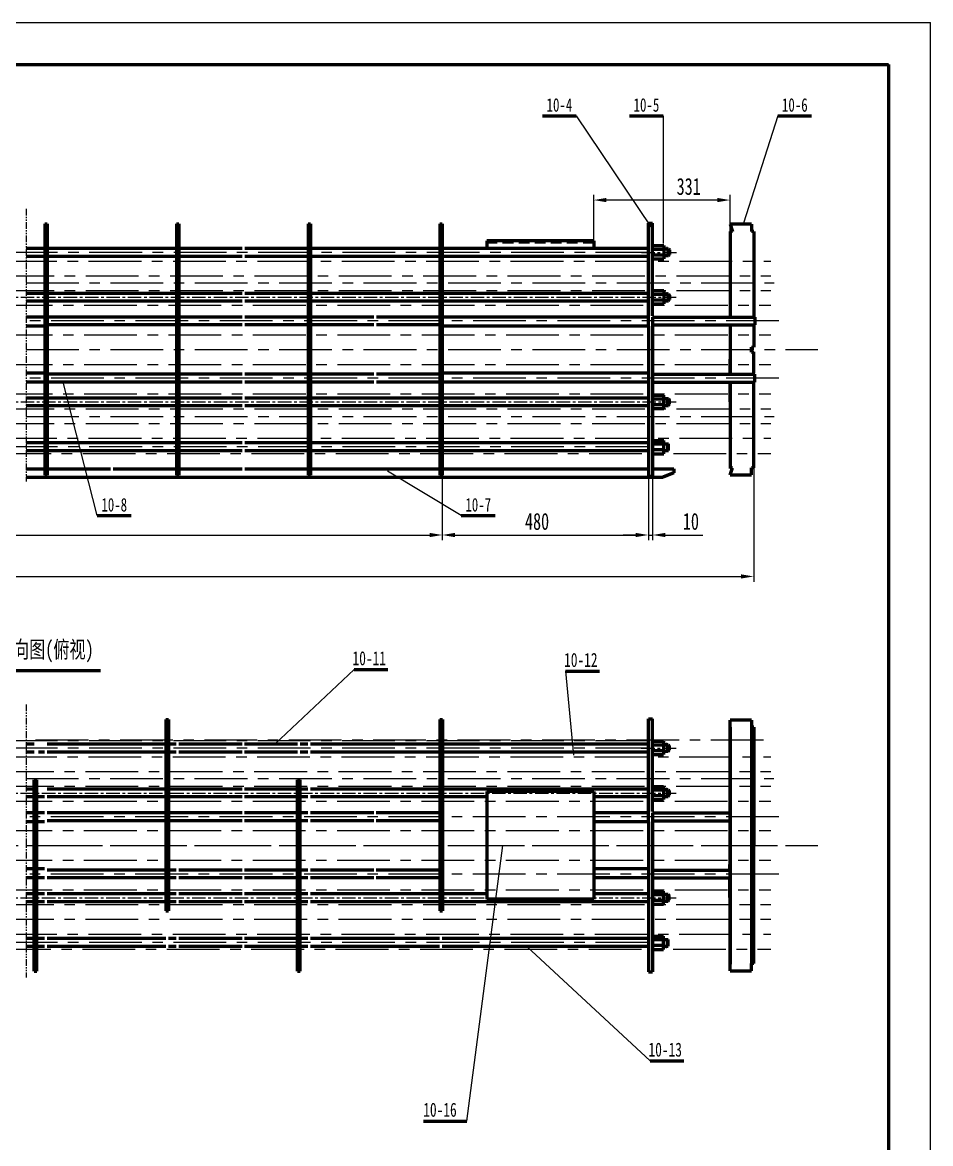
# Model space of a CAD drawing. Header units: millimetres. Extents: x 23903 to 90356, y -5632 to 81432.
# Drawn here: x 44920 to 47072, y 58161 to 60818 of the extents above; entities that cross this region are included whole.
import ezdxf

# ---------------------------------------------------------------- set-up
doc = ezdxf.new("R2010")
doc.units = ezdxf.units.MM
for name, pattern in [('CENTER', [50.8, 31.75, -6.35, 6.35, -6.35]), ('CENTERX2', [4, 2.5, -0.5, 0.5, -0.5]), ('DASHEDX2', [38.1, 25.4, -12.7]), ('PHANTOM2', [31.75, 15.875, -3.175, 3.175, -3.175, 3.175, -3.175])]:
    doc.linetypes.add(name, pattern=pattern)
doc.layers.get('0').update_dxf_attribs({"lineweight": 60})
doc.layers.get('DEFPOINTS').update_dxf_attribs({"color": 6, "linetype": 'PHANTOM2', "lineweight": 25})
for name, color, linetype, lineweight in [('AA', 2, 'DASHEDX2', 25), ('CCX', 3, 'Continuous', 25), ('DD', 4, 'CENTER', 25)]:
    doc.layers.add(name, color=color, linetype=linetype, lineweight=lineweight)
doc.styles.add('HZ', font='SIMFANG.TTF', dxfattribs={"width": 0.7})
doc.styles.add('HZ123', font='SIMFANG.TTF', dxfattribs={"width": 0.7, "height": 2.5})
doc.dimstyles.new('ISO-25$0', dxfattribs={"dimscale": 10, "dimtxt": 4, "dimasz": 3, "dimexe": 1.25, "dimexo": 0, "dimgap": 1.2, "dimtad": 1, "dimdec": 0, "dimtxsty": 'HZ', "dimcen": 0, "dimclrd": 256, "dimclrt": 256, "dimadec": 0, "dimazin": 0, "dimtfac": 1, "dimtdec": 0, "dimtmove": 0, "dimatfit": 2, "dimfxl": 1, "dimlwd": -1, "dimarcsym": 0})

# ---------------------------------------------------------------- blocks, each defined once
blk = doc.blocks.new('*D235')
at = {"layer": 'CCX', "color": 0, "lineweight": -2}
for p, q in [((43951.8, 59744.8), (43951.8, 59590.6)), ((45914.8, 59744.8), (45914.8, 59590.6))]:
    blk.add_line(p, q, dxfattribs=at)
at = {"layer": 'CCX'}
blk.add_line((43981.8, 59603.1), (45884.8, 59603.1), dxfattribs=at)
for points in [[(43981.8, 59608.1), (43981.8, 59598.1), (43951.8, 59603.1)], [(45884.8, 59608.1), (45884.8, 59598.1), (45914.8, 59603.1)]]:
    blk.add_solid(points, dxfattribs=at)
at = {"layer": 'DEFPOINTS', "color": 0}
for p in [(43951.8, 59744.8), (45914.8, 59744.8), (45914.8, 59603.1)]:
    blk.add_point(p, dxfattribs=at)
at = {"layer": 'CCX', "insert": (44564.8, 59635.1), "char_height": 40, "attachment_point": 5, "style": 'HZ'}
blk.add_mtext('15X306=4590', dxfattribs=at)
blk = doc.blocks.new('*D243')
at = {"layer": 'CCX', "color": 0, "lineweight": -2}
for p, q in [((45914.8, 59744.8), (45914.8, 59590.6)), ((46403.3, 59742.3), (46403.3, 59590.6))]:
    blk.add_line(p, q, dxfattribs=at)
at = {"layer": 'CCX'}
blk.add_line((45944.8, 59603.1), (46373.3, 59603.1), dxfattribs=at)
for points in [[(45944.8, 59608.1), (45944.8, 59598.1), (45914.8, 59603.1)], [(46373.3, 59608.1), (46373.3, 59598.1), (46403.3, 59603.1)]]:
    blk.add_solid(points, dxfattribs=at)
at = {"layer": 'DEFPOINTS', "color": 0}
for p in [(45914.8, 59744.8), (46403.3, 59742.3), (46403.3, 59603.1)]:
    blk.add_point(p, dxfattribs=at)
at = {"layer": 'CCX', "insert": (46139.5, 59635.1), "char_height": 40, "attachment_point": 5, "style": 'HZ'}
blk.add_mtext('480', dxfattribs=at)
blk = doc.blocks.new('*D244')
at = {"layer": 'CCX', "color": 0, "lineweight": -2}
for p, q in [((46403.3, 59742.3), (46403.3, 59590.6)), ((46413.3, 59742.3), (46413.3, 59590.6))]:
    blk.add_line(p, q, dxfattribs=at)
at = {"layer": 'CCX'}
for p, q in [((46373.3, 59603.1), (46343.3, 59603.1)), ((46403.3, 59603.1), (46413.3, 59603.1)), ((46443.3, 59603.1), (46532.3, 59603.1))]:
    blk.add_line(p, q, dxfattribs=at)
for points in [[(46373.3, 59608.1), (46373.3, 59598.1), (46403.3, 59603.1)], [(46443.3, 59608.1), (46443.3, 59598.1), (46413.3, 59603.1)]]:
    blk.add_solid(points, dxfattribs=at)
at = {"layer": 'DEFPOINTS', "color": 0}
for p in [(46403.3, 59742.3), (46413.3, 59742.3), (46403.3, 59603.1)]:
    blk.add_point(p, dxfattribs=at)
at = {"layer": 'CCX', "insert": (46504, 59635.1), "char_height": 40, "attachment_point": 5, "style": 'HZ'}
blk.add_mtext('10', dxfattribs=at)
blk = doc.blocks.new('*D245')
at = {"layer": 'CCX', "color": 0, "lineweight": -2}
for p, q in [((46652.8, 59838.6), (46652.8, 59492.5)), ((43290.3, 59743.8), (43290.3, 59492.5))]:
    blk.add_line(p, q, dxfattribs=at)
at = {"layer": 'CCX'}
blk.add_line((43320.3, 59505), (46622.8, 59505), dxfattribs=at)
for points in [[(43320.3, 59510), (43320.3, 59500), (43290.3, 59505)], [(46622.8, 59510), (46622.8, 59500), (46652.8, 59505)]]:
    blk.add_solid(points, dxfattribs=at)
at = {"layer": 'DEFPOINTS', "color": 0}
for p in [(46652.8, 59838.6), (43290.3, 59743.8), (46652.8, 59505)]:
    blk.add_point(p, dxfattribs=at)
at = {"layer": 'CCX', "insert": (44594, 59537), "char_height": 40, "attachment_point": 5, "style": 'HZ'}
blk.add_mtext('5994', dxfattribs=at)
blk = doc.blocks.new('*D294')
at = {"layer": 'CCX', "color": 0, "lineweight": -2}
for p, q in [((46273.8, 60300.1), (46273.8, 60409.2)), ((46596.8, 60322.3), (46596.8, 60409.2))]:
    blk.add_line(p, q, dxfattribs=at)
at = {"layer": 'CCX'}
blk.add_line((46566.8, 60396.7), (46303.8, 60396.7), dxfattribs=at)
for points in [[(46303.8, 60401.7), (46303.8, 60391.7), (46273.8, 60396.7)], [(46566.8, 60401.7), (46566.8, 60391.7), (46596.8, 60396.7)]]:
    blk.add_solid(points, dxfattribs=at)
at = {"layer": 'DEFPOINTS', "color": 0}
for p in [(46273.8, 60396.7), (46273.8, 60300.1), (46596.8, 60322.3)]:
    blk.add_point(p, dxfattribs=at)
at = {"layer": 'CCX', "insert": (46498.8, 60428.7), "char_height": 40, "attachment_point": 5, "style": 'HZ'}
blk.add_mtext('331', dxfattribs=at)

msp = doc.modelspace()

# ---------------------------------------------------------------- linework, layer by layer
for p, q in [((38912.1, 60717.6), (46972.1, 60717.6)), ((46972.1, 60717.6), (46972.1, 54977.6)), ((44972.8, 60340.3), (44972.8, 59744.8)), ((44972.8, 60340.3), (44972.8, 59744.8)), ((44972.8, 60340.3), (44972.8, 59744.8)), ((44972.8, 60340.3), (44972.8, 59744.8)), ((44972.8, 60340.3), (44978.8, 60340.3)), ((44978.8, 60340.3), (44978.8, 59744.8)), ((44978.8, 60340.3), (44978.8, 59744.8)), ((44978.8, 60340.3), (44978.8, 59744.8)), ((44978.8, 60340.3), (44978.8, 59744.8)), ((45284.8, 60340.3), (45284.8, 59744.8)), ((45284.8, 60340.3), (45284.8, 59744.8)), ((45284.8, 60340.3), (45284.8, 59744.8)), ((45284.8, 60340.3), (45284.8, 59744.8)), ((45284.8, 60340.3), (45290.8, 60340.3)), ((45284.8, 60340.3), (45284.8, 59744.8)), ((45284.8, 60340.3), (45284.8, 59744.8)), ((45284.8, 60340.3), (45284.8, 59744.8)), ((45284.8, 60340.3), (45284.8, 59744.8)), ((45284.8, 60340.3), (45290.8, 60340.3)), ((45290.8, 60340.3), (45290.8, 59744.8)), ((45290.8, 60340.3), (45290.8, 59744.8)), ((45290.8, 60340.3), (45290.8, 59744.8)), ((45290.8, 60340.3), (45290.8, 59744.8)), ((45290.8, 60340.3), (45290.8, 59744.8)), ((45290.8, 60340.3), (45290.8, 59744.8)), ((45290.8, 60340.3), (45290.8, 59744.8)), ((45290.8, 60340.3), (45290.8, 59744.8)), ((45596.8, 60340.3), (45596.8, 59744.8)), ((45596.8, 60340.3), (45596.8, 59744.8)), ((45596.8, 60340.3), (45596.8, 59744.8)), ((45596.8, 60340.3), (45596.8, 59744.8)), ((45596.8, 60340.3), (45602.8, 60340.3)), ((45596.8, 60340.3), (45596.8, 59744.8)), ((45596.8, 60340.3), (45596.8, 59744.8)), ((45596.8, 60340.3), (45596.8, 59744.8)), ((45596.8, 60340.3), (45596.8, 59744.8)), ((45596.8, 60340.3), (45602.8, 60340.3)), ((45602.8, 60340.3), (45602.8, 59744.8)), ((45602.8, 60340.3), (45602.8, 59744.8)), ((45602.8, 60340.3), (45602.8, 59744.8)), ((45602.8, 60340.3), (45602.8, 59744.8)), ((45602.8, 60340.3), (45602.8, 59744.8)), ((45602.8, 60340.3), (45602.8, 59744.8)), ((45602.8, 60340.3), (45602.8, 59744.8)), ((45602.8, 60340.3), (45602.8, 59744.8)), ((45908.8, 60340.3), (45908.8, 59744.8)), ((45908.8, 60340.3), (45908.8, 59744.8)), ((45908.8, 60340.3), (45914.8, 60340.3)), ((45908.8, 60340.3), (45908.8, 59744.8)), ((45908.8, 60340.3), (45908.8, 59744.8)), ((45908.8, 60340.3), (45908.8, 59744.8)), ((45908.8, 60340.3), (45908.8, 59744.8)), ((45908.8, 60340.3), (45914.8, 60340.3)), ((45908.8, 60340.3), (45908.8, 59744.8)), ((45908.8, 60340.3), (45908.8, 59744.8)), ((45908.8, 60340.3), (45908.8, 59744.8)), ((45908.8, 60340.3), (45908.8, 59744.8)), ((45908.8, 60340.3), (45914.8, 60340.3)), ((45914.8, 60340.3), (45914.8, 59744.8)), ((45914.8, 60340.3), (45914.8, 59744.8)), ((45914.8, 60340.3), (45914.8, 59744.8)), ((45914.8, 60340.3), (45914.8, 59744.8)), ((45914.8, 60340.3), (45914.8, 59744.8)), ((45914.8, 60340.3), (45914.8, 59744.8)), ((45914.8, 60340.3), (45914.8, 59744.8)), ((45914.8, 60340.3), (45914.8, 59744.8)), ((45914.8, 60340.3), (45914.8, 59744.8)), ((45914.8, 60340.3), (45914.8, 59744.8)), ((46403.3, 60097.7), (46403.3, 60342.3)), ((46403.3, 60342.3), (46413.3, 60342.3)), ((46413.3, 60122.7), (46413.3, 60342.3)), ((46597.3, 60339.3), (46602.8, 60322.3)), ((46647.8, 60339.3), (46597.3, 60339.3)), ((46647.8, 60339.3), (46647.8, 60322.3)), ((45914.8, 60322.3), (45914.8, 60122.6)), ((45914.8, 60300.1), (45914.8, 60272.3)), ((46273.8, 60300.1), (46020.8, 60300.1)), ((46020.8, 60300.1), (46020.8, 60281.7)), ((46273.8, 60300.1), (46273.8, 60281.7)), ((46596.8, 60322.3), (46596.8, 60122.6)), ((46602.8, 60322.3), (46596.8, 60322.3)), ((46652.8, 60322.3), (46647.8, 60322.3)), ((46652.8, 60322.3), (46652.8, 60122.6)), ((44972.8, 60281.7), (44928.5, 60281.7)), ((45228.8, 60281.7), (44978.8, 60281.7)), ((45284.8, 60281.7), (45134.8, 60281.7)), ((45440.8, 60281.7), (45290.8, 60281.7)), ((45384.8, 60281.7), (45290.8, 60281.7)), ((45384.8, 60281.7), (45290.8, 60281.7)), ((45596.8, 60281.7), (45446.8, 60281.7)), ((45540.8, 60281.7), (45446.8, 60281.7)), ((45908.8, 60281.7), (45602.8, 60281.7)), ((45696.8, 60281.7), (45602.8, 60281.7)), ((45908.8, 60281.7), (45758.8, 60281.7)), ((45852.8, 60281.7), (45758.8, 60281.7)), ((46403.3, 60281.7), (45914.8, 60281.7)), ((46439.2, 60279.7), (46412.5, 60279.7)), ((46413.3, 60257.4), (46413.3, 60288.9)), ((46413.3, 60288.9), (46439.9, 60288.9)), ((46439.9, 60288.9), (46439.9, 60257.4)), ((46450.6, 60281.1), (46450.6, 60265.1)), ((46450.6, 60281.1), (46453.3, 60278.5)), ((46453.3, 60278.5), (46453.3, 60267.8)), ((44947.8, 60262.9), (44928.5, 60262.9)), ((44972.8, 60262.9), (44928.5, 60262.9)), ((44947.8, 60262.9), (44933.8, 60262.9)), ((44972.8, 60262.9), (44958.8, 60262.9)), ((45128.8, 60262.9), (44978.8, 60262.9)), ((45072.8, 60262.9), (44978.8, 60262.9)), ((45228.8, 60262.9), (44978.8, 60262.9)), ((45284.8, 60262.9), (45134.8, 60262.9)), ((45284.8, 60262.9), (45270.8, 60262.9)), ((45284.8, 60262.9), (45270.8, 60262.9)), ((45284.8, 60262.9), (45270.8, 60262.9)), ((45284.8, 60262.9), (45270.8, 60262.9)), ((45440.8, 60262.9), (45290.8, 60262.9)), ((45384.8, 60262.9), (45290.8, 60262.9)), ((45596.8, 60262.9), (45446.8, 60262.9)), ((45540.8, 60262.9), (45446.8, 60262.9)), ((45596.8, 60262.9), (45582.8, 60262.9)), ((45596.8, 60262.9), (45582.8, 60262.9)), ((45596.8, 60262.9), (45582.8, 60262.9)), ((45596.8, 60262.9), (45582.8, 60262.9)), ((45908.8, 60262.9), (45602.8, 60262.9)), ((45696.8, 60262.9), (45602.8, 60262.9)), ((45908.8, 60262.9), (45758.8, 60262.9)), ((45852.8, 60262.9), (45758.8, 60262.9)), ((45908.8, 60262.9), (45894.8, 60262.9)), ((45908.8, 60262.9), (45894.8, 60262.9)), ((46403.3, 60262.9), (45914.8, 60262.9)), ((46439.9, 60266.5), (46413.3, 60266.5)), ((46413.3, 60257.4), (46439.9, 60257.4)), ((46413.3, 60257.4), (46439.9, 60257.4)), ((46450.6, 60265.1), (46453.3, 60267.8)), ((44972.8, 60175.7), (44928.5, 60175.7)), ((45228.8, 60175.7), (44978.8, 60175.7)), ((45284.8, 60175.7), (45134.8, 60175.7)), ((45440.8, 60175.7), (45290.8, 60175.7)), ((45384.8, 60175.7), (45290.8, 60175.7)), ((45384.8, 60175.7), (45290.8, 60175.7)), ((45596.8, 60175.7), (45446.8, 60175.7)), ((45540.8, 60175.7), (45446.8, 60175.7)), ((45908.8, 60175.7), (45602.8, 60175.7)), ((45696.8, 60175.7), (45602.8, 60175.7)), ((45908.8, 60175.7), (45758.8, 60175.7)), ((45852.8, 60175.7), (45758.8, 60175.7)), ((46403.3, 60175.7), (45914.8, 60175.7)), ((46439.2, 60172.9), (46412.5, 60172.9)), ((46413.3, 60150.6), (46413.3, 60182.1)), ((46413.3, 60182.1), (46439.9, 60182.1)), ((46439.9, 60182.1), (46439.9, 60150.6)), ((46450.6, 60174.3), (46450.6, 60158.3)), ((46450.6, 60174.3), (46453.3, 60171.6)), ((46453.3, 60171.6), (46453.3, 60161)), ((46596.8, 60165.6), (46596.8, 60119.6)), ((46652.8, 60165.6), (46652.8, 60119.6)), ((46652.8, 60165.5), (46652.8, 60122.7)), ((44947.8, 60156.9), (44928.5, 60156.9)), ((44972.8, 60156.9), (44928.5, 60156.9)), ((44947.8, 60156.9), (44933.8, 60156.9)), ((44972.8, 60156.9), (44958.8, 60156.9)), ((45128.8, 60156.9), (44978.8, 60156.9)), ((45072.8, 60156.9), (44978.8, 60156.9)), ((45228.8, 60156.9), (44978.8, 60156.9)), ((45284.8, 60156.9), (45134.8, 60156.9)), ((45284.8, 60156.9), (45270.8, 60156.9)), ((45284.8, 60156.9), (45270.8, 60156.9)), ((45284.8, 60156.9), (45270.8, 60156.9)), ((45284.8, 60156.9), (45270.8, 60156.9)), ((45440.8, 60156.9), (45290.8, 60156.9)), ((45384.8, 60156.9), (45290.8, 60156.9)), ((45596.8, 60156.9), (45446.8, 60156.9)), ((45540.8, 60156.9), (45446.8, 60156.9)), ((45596.8, 60156.9), (45582.8, 60156.9)), ((45596.8, 60156.9), (45582.8, 60156.9)), ((45596.8, 60156.9), (45582.8, 60156.9)), ((45596.8, 60156.9), (45582.8, 60156.9)), ((45908.8, 60156.9), (45602.8, 60156.9)), ((45696.8, 60156.9), (45602.8, 60156.9)), ((45908.8, 60156.9), (45758.8, 60156.9)), ((45852.8, 60156.9), (45758.8, 60156.9)), ((45908.8, 60156.9), (45894.8, 60156.9)), ((45908.8, 60156.9), (45894.8, 60156.9)), ((46403.3, 60156.9), (45914.8, 60156.9)), ((46439.9, 60159.7), (46413.3, 60159.7)), ((46413.3, 60150.6), (46439.9, 60150.6)), ((46413.3, 60150.6), (46439.9, 60150.6)), ((46450.6, 60158.3), (46453.3, 60161)), ((44972.8, 60119.6), (44928.5, 60119.6)), ((45284.8, 60119.6), (44978.8, 60119.6)), ((45440.8, 60119.6), (45290.8, 60119.6)), ((45596.8, 60119.6), (45446.8, 60119.6)), ((45752.8, 60119.6), (45602.8, 60119.6)), ((45908.8, 60119.6), (45758.8, 60119.6)), ((46403.3, 60119.6), (45914.8, 60119.6)), ((46413.3, 60119.6), (46413.3, 59742.3)), ((46413.3, 60119.6), (46655.3, 60119.6)), ((46655.3, 60119.6), (46655.3, 60100.8)), ((44947.8, 60097.7), (44928.5, 60097.7)), ((44972.8, 60097.7), (44928.5, 60097.7)), ((44947.8, 60097.7), (44933.8, 60097.7)), ((44947.8, 60097.7), (44933.8, 60097.7)), ((44947.8, 60097.7), (44933.8, 60097.7)), ((44972.8, 60097.7), (44958.8, 60097.7)), ((45284.8, 60100.7), (44978.8, 60100.7)), ((45440.8, 60100.7), (45290.8, 60100.7)), ((45596.8, 60100.7), (45446.8, 60100.7)), ((45752.8, 60100.7), (45602.8, 60100.7)), ((45908.8, 60100.7), (45758.8, 60100.7)), ((46403.3, 60097.7), (45914.8, 60097.7)), ((46403.3, 60097.7), (46403.3, 59742.3)), ((46413.3, 60100.8), (46655.3, 60100.8)), ((46596.8, 60100.8), (46596.8, 59987)), ((46596.8, 60097.6), (46596.8, 60087.7)), ((46596.8, 60097.6), (46596.8, 60064.9)), ((46652.8, 60100.8), (46652.8, 60048.3)), ((46652.8, 60097.6), (46652.8, 60064.9)), ((46647.8, 60036.3), (46647.8, 60048.3)), ((46652.8, 59986.9), (46652.8, 60037.3)), ((46652.8, 59987), (46652.8, 60036.3)), ((46596.8, 59987), (46596.8, 60019.7)), ((46652.8, 59987), (46652.8, 60019.7)), ((44947.8, 59986.9), (44928.5, 59986.9)), ((44972.8, 59986.9), (44928.5, 59986.9)), ((44947.8, 59986.9), (44933.8, 59986.9)), ((44947.8, 59986.9), (44933.8, 59986.9)), ((44947.8, 59986.9), (44933.8, 59986.9)), ((44972.8, 59986.9), (44958.8, 59986.9)), ((45284.8, 59983.9), (44978.8, 59983.9)), ((45440.8, 59983.9), (45290.8, 59983.9)), ((45596.8, 59983.9), (45446.8, 59983.9)), ((45752.8, 59983.9), (45602.8, 59983.9)), ((45908.8, 59983.9), (45758.8, 59983.9)), ((46403.3, 59986.9), (45914.8, 59986.9)), ((46413.3, 59983.8), (46655.3, 59983.8)), ((46596.8, 59987), (46596.8, 59996.9)), ((46655.3, 59965), (46655.3, 59983.8)), ((44972.8, 59965), (44928.5, 59965)), ((45284.8, 59965), (44978.8, 59965)), ((45440.8, 59965), (45290.8, 59965)), ((45596.8, 59965), (45446.8, 59965)), ((45752.8, 59965), (45602.8, 59965)), ((45908.8, 59965), (45758.8, 59965)), ((46403.3, 59965), (45914.8, 59965)), ((45914.8, 59762.3), (45914.8, 59962)), ((46413.3, 59965), (46655.3, 59965)), ((46596.8, 59919), (46596.8, 59965)), ((46596.8, 59962), (46596.8, 59760.8)), ((46652.8, 59919), (46652.8, 59965)), ((46652.8, 59762.3), (46652.8, 59962)), ((46652.8, 59919.1), (46652.8, 59961.9)), ((44947.8, 59927.7), (44928.5, 59927.7)), ((44972.8, 59927.7), (44928.5, 59927.7)), ((44947.8, 59927.7), (44933.8, 59927.7)), ((44972.8, 59927.7), (44958.8, 59927.7)), ((45128.8, 59927.7), (44978.8, 59927.7)), ((45072.8, 59927.7), (44978.8, 59927.7)), ((45228.8, 59927.7), (44978.8, 59927.7)), ((45284.8, 59927.7), (45134.8, 59927.7)), ((45284.8, 59927.7), (45270.8, 59927.7)), ((45284.8, 59927.7), (45270.8, 59927.7)), ((45284.8, 59927.7), (45270.8, 59927.7)), ((45284.8, 59927.7), (45270.8, 59927.7)), ((45440.8, 59927.7), (45290.8, 59927.7)), ((45384.8, 59927.7), (45290.8, 59927.7)), ((45596.8, 59927.7), (45446.8, 59927.7)), ((45540.8, 59927.7), (45446.8, 59927.7)), ((45596.8, 59927.7), (45582.8, 59927.7)), ((45596.8, 59927.7), (45582.8, 59927.7)), ((45596.8, 59927.7), (45582.8, 59927.7)), ((45596.8, 59927.7), (45582.8, 59927.7)), ((45908.8, 59927.7), (45602.8, 59927.7)), ((45696.8, 59927.7), (45602.8, 59927.7)), ((45908.8, 59927.7), (45758.8, 59927.7)), ((45852.8, 59927.7), (45758.8, 59927.7)), ((45908.8, 59927.7), (45894.8, 59927.7)), ((45908.8, 59927.7), (45894.8, 59927.7)), ((46403.3, 59927.7), (45914.8, 59927.7)), ((46413.3, 59934.1), (46413.3, 59902.6)), ((46413.3, 59934.1), (46439.9, 59934.1)), ((46413.3, 59934.1), (46439.9, 59934.1)), ((46439.9, 59902.6), (46439.9, 59934.1)), ((46450.6, 59910.3), (46450.6, 59926.3)), ((46450.6, 59926.3), (46453.3, 59923.6)), ((44972.8, 59908.9), (44928.5, 59908.9)), ((45228.8, 59908.9), (44978.8, 59908.9)), ((45284.8, 59908.9), (45134.8, 59908.9)), ((45440.8, 59908.9), (45290.8, 59908.9)), ((45384.8, 59908.9), (45290.8, 59908.9)), ((45384.8, 59908.9), (45290.8, 59908.9)), ((45596.8, 59908.9), (45446.8, 59908.9)), ((45540.8, 59908.9), (45446.8, 59908.9)), ((45908.8, 59908.9), (45602.8, 59908.9)), ((45696.8, 59908.9), (45602.8, 59908.9)), ((45908.8, 59908.9), (45758.8, 59908.9)), ((45852.8, 59908.9), (45758.8, 59908.9)), ((46403.3, 59908.9), (45914.8, 59908.9)), ((46439.2, 59911.7), (46412.5, 59911.7)), ((46439.9, 59924.9), (46413.3, 59924.9)), ((46413.3, 59902.6), (46439.9, 59902.6)), ((46450.6, 59910.3), (46453.3, 59913)), ((46453.3, 59913), (46453.3, 59923.6)), ((44947.8, 59821.7), (44928.5, 59821.7)), ((44972.8, 59821.7), (44928.5, 59821.7)), ((44947.8, 59821.7), (44933.8, 59821.7)), ((44972.8, 59821.7), (44958.8, 59821.7)), ((45128.8, 59821.7), (44978.8, 59821.7)), ((45072.8, 59821.7), (44978.8, 59821.7)), ((45228.8, 59821.7), (44978.8, 59821.7)), ((45284.8, 59821.7), (45134.8, 59821.7)), ((45284.8, 59821.7), (45270.8, 59821.7)), ((45284.8, 59821.7), (45270.8, 59821.7)), ((45284.8, 59821.7), (45270.8, 59821.7)), ((45284.8, 59821.7), (45270.8, 59821.7)), ((45440.8, 59821.7), (45290.8, 59821.7)), ((45384.8, 59821.7), (45290.8, 59821.7)), ((45596.8, 59821.7), (45446.8, 59821.7)), ((45540.8, 59821.7), (45446.8, 59821.7)), ((45596.8, 59821.7), (45582.8, 59821.7)), ((45596.8, 59821.7), (45582.8, 59821.7)), ((45596.8, 59821.7), (45582.8, 59821.7)), ((45596.8, 59821.7), (45582.8, 59821.7)), ((45908.8, 59821.7), (45602.8, 59821.7)), ((45696.8, 59821.7), (45602.8, 59821.7)), ((45908.8, 59821.7), (45758.8, 59821.7)), ((45852.8, 59821.7), (45758.8, 59821.7)), ((45908.8, 59821.7), (45894.8, 59821.7)), ((45908.8, 59821.7), (45894.8, 59821.7)), ((46403.3, 59821.7), (45914.8, 59821.7)), ((46413.3, 59827.2), (46413.3, 59795.7)), ((46413.3, 59827.2), (46439.9, 59827.2)), ((46413.3, 59827.2), (46439.9, 59827.2)), ((46439.9, 59795.7), (46439.9, 59827.2)), ((44972.8, 59802.9), (44928.5, 59802.9)), ((45228.8, 59802.9), (44978.8, 59802.9)), ((45284.8, 59802.9), (45134.8, 59802.9)), ((45440.8, 59802.9), (45290.8, 59802.9)), ((45384.8, 59802.9), (45290.8, 59802.9)), ((45384.8, 59802.9), (45290.8, 59802.9)), ((45596.8, 59802.9), (45446.8, 59802.9)), ((45540.8, 59802.9), (45446.8, 59802.9)), ((45908.8, 59802.9), (45602.8, 59802.9)), ((45696.8, 59802.9), (45602.8, 59802.9)), ((45908.8, 59802.9), (45758.8, 59802.9)), ((45852.8, 59802.9), (45758.8, 59802.9)), ((46403.3, 59802.9), (45914.8, 59802.9)), ((46439.2, 59804.9), (46412.5, 59804.9)), ((46439.9, 59818.1), (46413.3, 59818.1)), ((46413.3, 59795.7), (46439.9, 59795.7)), ((46450.6, 59803.5), (46450.6, 59819.5)), ((44928.5, 59760.1), (44972.8, 59760.1)), ((44928.5, 59740.1), (46438.3, 59740.1)), ((44972.8, 59744.8), (44978.8, 59744.8)), ((44972.8, 59744.8), (44978.8, 59744.8)), ((44972.8, 59744.8), (44978.8, 59744.8)), ((44972.8, 59744.8), (44978.8, 59744.8)), ((44978.8, 59760.1), (45128.8, 59760.1)), ((45134.8, 59760.1), (45284.8, 59760.1)), ((45284.8, 59744.8), (45290.8, 59744.8)), ((45284.8, 59744.8), (45290.8, 59744.8)), ((45284.8, 59744.8), (45290.8, 59744.8)), ((45284.8, 59744.8), (45290.8, 59744.8)), ((45284.8, 59744.8), (45290.8, 59744.8)), ((45284.8, 59744.8), (45290.8, 59744.8)), ((45284.8, 59744.8), (45290.8, 59744.8)), ((45284.8, 59744.8), (45290.8, 59744.8)), ((45290.8, 59760.1), (45440.8, 59760.1)), ((45446.8, 59760.1), (45596.8, 59760.1)), ((45577.8, 59760.1), (45727.8, 59760.1)), ((45596.8, 59744.8), (45602.8, 59744.8)), ((45596.8, 59744.8), (45602.8, 59744.8)), ((45596.8, 59744.8), (45602.8, 59744.8)), ((45596.8, 59744.8), (45602.8, 59744.8)), ((45596.8, 59744.8), (45602.8, 59744.8)), ((45596.8, 59744.8), (45602.8, 59744.8)), ((45596.8, 59744.8), (45602.8, 59744.8)), ((45596.8, 59744.8), (45602.8, 59744.8)), ((45602.8, 59760.1), (45752.8, 59760.1)), ((45733.8, 59760.1), (45908.8, 59760.1)), ((45758.8, 59760.1), (45908.8, 59760.1)), ((45908.8, 59744.8), (45914.8, 59744.8)), ((45908.8, 59744.8), (45914.8, 59744.8)), ((45908.8, 59744.8), (45914.8, 59744.8)), ((45908.8, 59744.8), (45914.8, 59744.8)), ((45908.8, 59744.8), (45914.8, 59744.8)), ((45908.8, 59744.8), (45914.8, 59744.8)), ((45908.8, 59744.8), (45914.8, 59744.8)), ((45908.8, 59744.8), (45914.8, 59744.8)), ((45908.8, 59744.8), (45914.8, 59744.8)), ((45908.8, 59744.8), (45914.8, 59744.8)), ((45914.8, 59760.1), (46403.3, 59760.1)), ((45914.8, 59760.1), (46039.8, 59760.1)), ((46403.3, 59742.3), (46413.3, 59742.3)), ((46413.3, 59760.1), (46463.3, 59760.1)), ((46463.3, 59750.1), (46438.3, 59740.1)), ((46463.3, 59760.1), (46463.3, 59750.1)), ((46602.8, 59762.3), (46596.8, 59762.3)), ((46597.3, 59745.3), (46602.8, 59762.3)), ((46597.3, 59745.3), (46647.8, 59745.3)), ((46652.8, 59762.3), (46647.8, 59762.3)), ((46647.8, 59745.3), (46647.8, 59762.3)), ((44667.6, 59282.2), (45104.9, 59282.2)), ((45259.8, 59165.8), (45259.8, 58762.8)), ((45259.8, 59165.8), (45259.8, 58762.8)), ((45259.8, 59165.8), (45259.8, 58762.8)), ((45259.8, 59165.8), (45259.8, 58762.8)), ((45259.8, 59165.8), (45265.8, 59165.8)), ((45259.8, 59165.8), (45259.8, 58762.8)), ((45259.8, 59165.8), (45259.8, 58762.8)), ((45259.8, 59165.8), (45259.8, 58762.8)), ((45259.8, 59165.8), (45259.8, 58712.8)), ((45259.8, 59165.8), (45265.8, 59165.8)), ((45265.8, 59165.8), (45265.8, 58762.8)), ((45265.8, 59165.8), (45265.8, 58762.8)), ((45265.8, 59165.8), (45265.8, 58762.8)), ((45265.8, 59165.8), (45265.8, 58762.8)), ((45265.8, 59165.8), (45265.8, 58762.8)), ((45265.8, 59165.8), (45265.8, 58762.8)), ((45265.8, 59165.8), (45265.8, 58762.8)), ((45265.8, 59165.8), (45265.8, 58712.8)), ((45909.3, 59165.8), (45909.3, 58762.8)), ((45909.3, 59165.8), (45909.3, 58762.8)), ((45909.3, 59165.8), (45909.3, 58762.8)), ((45909.3, 59165.8), (45915.3, 59165.8)), ((45909.3, 59165.8), (45915.3, 59165.8)), ((45915.3, 59165.8), (45915.3, 58762.8)), ((45915.3, 59165.8), (45915.3, 58762.8)), ((46403.3, 58923.2), (46403.3, 59167.8)), ((46403.3, 59167.8), (46413.3, 59167.8)), ((46413.3, 58948.2), (46413.3, 59167.8)), ((46647.8, 59164.8), (46597.3, 59164.8)), ((46597.3, 58570.8), (46597.3, 59164.8)), ((46647.8, 59164.8), (46647.8, 59147.8)), ((46596.8, 59147.8), (46596.8, 58867.8)), ((46652.8, 59147.8), (46647.8, 59147.8)), ((46647.8, 59147.8), (46647.8, 58587.8)), ((46652.8, 59147.8), (46652.8, 58867.8)), ((44947.8, 59107.2), (44928, 59107.2)), ((45228.3, 59107.2), (44978.3, 59107.2)), ((45284.3, 59107.2), (45134.3, 59107.2)), ((45440.3, 59107.2), (45290.3, 59107.2)), ((45384.3, 59107.2), (45290.3, 59107.2)), ((45384.3, 59107.2), (45290.3, 59107.2)), ((45571.8, 59107.2), (45446.3, 59107.2)), ((45540.3, 59107.2), (45446.3, 59107.2)), ((45596.3, 59107.2), (45577.8, 59107.2)), ((45908.3, 59107.2), (45602.3, 59107.2)), ((45696.3, 59107.2), (45602.3, 59107.2)), ((45908.3, 59107.2), (45758.3, 59107.2)), ((45852.3, 59107.2), (45758.3, 59107.2)), ((46402.8, 59107.2), (45914.3, 59107.2)), ((46438.7, 59105.2), (46412, 59105.2)), ((46412.8, 59082.9), (46412.8, 59114.4)), ((46412.8, 59114.4), (46439.4, 59114.4)), ((46439.4, 59114.4), (46439.4, 59082.9)), ((46450.1, 59106.6), (46450.1, 59090.6)), ((46450.1, 59106.6), (46452.8, 59104)), ((46452.8, 59104), (46452.8, 59093.3)), ((44947.3, 59088.4), (44928, 59088.4)), ((44947.8, 59088.4), (44928, 59088.4)), ((44947.3, 59088.4), (44933.3, 59088.4)), ((44972.3, 59088.4), (44958.3, 59088.4)), ((45128.3, 59088.4), (44978.3, 59088.4)), ((45228.3, 59088.4), (44978.3, 59088.4)), ((45072.3, 59088.4), (44978.3, 59088.4)), ((45284.3, 59088.4), (45134.3, 59088.4)), ((45284.3, 59088.4), (45270.3, 59088.4)), ((45284.3, 59088.4), (45270.3, 59088.4)), ((45284.3, 59088.4), (45270.3, 59088.4)), ((45284.3, 59088.4), (45270.3, 59088.4)), ((45440.3, 59088.4), (45290.3, 59088.4)), ((45384.3, 59088.4), (45290.3, 59088.4)), ((45571.8, 59088.4), (45446.3, 59088.4)), ((45540.3, 59088.4), (45446.3, 59088.4)), ((45596.3, 59088.4), (45577.8, 59088.4)), ((45596.3, 59088.4), (45582.3, 59088.4)), ((45596.3, 59088.4), (45582.3, 59088.4)), ((45596.3, 59088.4), (45582.3, 59088.4)), ((45596.3, 59088.4), (45582.3, 59088.4)), ((45908.3, 59088.4), (45602.3, 59088.4)), ((45696.3, 59088.4), (45602.3, 59088.4)), ((45908.3, 59088.4), (45758.3, 59088.4)), ((45852.3, 59088.4), (45758.3, 59088.4)), ((45908.3, 59088.4), (45894.3, 59088.4)), ((45908.3, 59088.4), (45894.3, 59088.4)), ((46402.8, 59088.4), (45914.3, 59088.4)), ((46439.4, 59092), (46412.8, 59092)), ((46412.8, 59082.9), (46439.4, 59082.9)), ((46412.8, 59082.9), (46439.4, 59082.9)), ((46450.1, 59090.6), (46452.8, 59093.3)), ((44947.8, 58569.8), (44947.8, 59022.8)), ((44953.8, 58569.8), (44953.8, 59022.8)), ((45571.8, 58569.8), (45571.8, 59022.8)), ((45577.8, 58569.8), (45577.8, 59022.8)), ((44947.8, 59001.2), (44928, 59001.2)), ((45228.3, 59001.2), (44978.3, 59001.2)), ((45259.8, 59001.2), (45134.3, 59001.2)), ((45284.3, 59001.2), (45265.8, 59001.2)), ((45384.3, 59001.2), (45265.8, 59001.2)), ((45440.3, 59001.2), (45290.3, 59001.2)), ((45384.3, 59001.2), (45290.3, 59001.2)), ((45571.8, 59001.2), (45446.3, 59001.2)), ((45540.3, 59001.2), (45446.3, 59001.2)), ((45596.3, 59001.2), (45577.8, 59001.2)), ((45908.3, 59001.2), (45602.3, 59001.2)), ((45696.3, 59001.2), (45602.3, 59001.2)), ((45908.3, 59001.2), (45758.3, 59001.2)), ((45852.3, 59001.2), (45758.3, 59001.2)), ((46402.8, 59001.2), (45914.3, 59001.2)), ((46438.7, 58998.4), (46412, 58998.4)), ((46412.8, 58976.1), (46412.8, 59007.6)), ((46412.8, 59007.6), (46439.4, 59007.6)), ((46439.4, 59007.6), (46439.4, 58976.1)), ((46450.1, 58999.8), (46450.1, 58983.8)), ((46450.1, 58999.8), (46452.8, 58997.1)), ((46452.8, 58997.1), (46452.8, 58986.5)), ((44947.3, 58982.4), (44928, 58982.4)), ((44947.8, 58982.4), (44928, 58982.4)), ((44947.3, 58982.4), (44933.3, 58982.4)), ((44947.8, 58569.8), (44947.8, 58972.8)), ((44947.8, 58569.8), (44947.8, 58972.8)), ((44947.8, 58569.8), (44947.8, 58972.8)), ((44953.8, 58569.8), (44953.8, 58972.8)), ((44953.8, 58569.8), (44953.8, 58972.8)), ((44953.8, 58569.8), (44953.8, 58972.8)), ((44972.3, 58982.4), (44958.3, 58982.4)), ((45128.3, 58982.4), (44978.3, 58982.4)), ((45228.3, 58982.4), (44978.3, 58982.4)), ((45072.3, 58982.4), (44978.3, 58982.4)), ((45259.8, 58982.4), (45134.3, 58982.4)), ((45284.3, 58982.4), (45265.8, 58982.4)), ((45384.3, 58982.4), (45265.8, 58982.4)), ((45284.3, 58982.4), (45270.3, 58982.4)), ((45284.3, 58982.4), (45270.3, 58982.4)), ((45284.3, 58982.4), (45270.3, 58982.4)), ((45284.3, 58982.4), (45270.3, 58982.4)), ((45440.3, 58982.4), (45290.3, 58982.4)), ((45571.8, 58982.4), (45446.3, 58982.4)), ((45540.3, 58982.4), (45446.3, 58982.4)), ((45571.8, 58569.8), (45571.8, 58972.8)), ((45571.8, 58569.8), (45571.8, 58972.8)), ((45571.8, 58569.8), (45571.8, 58972.8)), ((45571.8, 58569.8), (45571.8, 58972.8)), ((45571.8, 58569.8), (45571.8, 58972.8)), ((45571.8, 58569.8), (45571.8, 58972.8)), ((45571.8, 58569.8), (45571.8, 58972.8)), ((45596.3, 58982.4), (45577.8, 58982.4)), ((45596.3, 58982.4), (45582.3, 58982.4)), ((45596.3, 58982.4), (45582.3, 58982.4)), ((45596.3, 58982.4), (45582.3, 58982.4)), ((45596.3, 58982.4), (45582.3, 58982.4)), ((45908.3, 58982.4), (45602.3, 58982.4)), ((45696.3, 58982.4), (45602.3, 58982.4)), ((45908.3, 58982.4), (45758.3, 58982.4)), ((45852.3, 58982.4), (45758.3, 58982.4)), ((45908.3, 58982.4), (45894.3, 58982.4)), ((45908.3, 58982.4), (45894.3, 58982.4)), ((45909.3, 58972.8), (45909.3, 58762.8)), ((45909.3, 58972.8), (45909.3, 58762.8)), ((45909.3, 58972.8), (45909.3, 58762.8)), ((45909.3, 58972.8), (45909.3, 58762.8)), ((45909.3, 58972.8), (45909.3, 58712.8)), ((45915.3, 58745.4), (45915.3, 58987)), ((46020.8, 58982.4), (45915.3, 58982.4)), ((45915.3, 58972.8), (45915.3, 58762.8)), ((45915.3, 58972.8), (45915.3, 58762.8)), ((45915.3, 58972.8), (45915.3, 58762.8)), ((45915.3, 58972.8), (45915.3, 58762.8)), ((45915.3, 58972.8), (45915.3, 58762.8)), ((45915.3, 58972.8), (45915.3, 58712.8)), ((46020.8, 58995.6), (46020.8, 58740)), ((46273.8, 58995.6), (46020.8, 58995.6)), ((46273.8, 58995.6), (46273.8, 58740)), ((46402.8, 58982.4), (46273.8, 58982.4)), ((46439.4, 58985.2), (46412.8, 58985.2)), ((46412.8, 58976.1), (46439.4, 58976.1)), ((46412.8, 58976.1), (46439.4, 58976.1)), ((46450.1, 58983.8), (46452.8, 58986.5)), ((44947.8, 58945.1), (44928, 58945.1)), ((44972.3, 58945.1), (44953.8, 58945.1)), ((45259.8, 58945.1), (44978.3, 58945.1)), ((45440.3, 58945.1), (45265.8, 58945.1)), ((45284.3, 58945.1), (45265.8, 58945.1)), ((45571.8, 58945.1), (45446.3, 58945.1)), ((45596.3, 58945.1), (45577.8, 58945.1)), ((45752.3, 58945.1), (45602.3, 58945.1)), ((45908.3, 58945.1), (45758.3, 58945.1)), ((46402.8, 58945.1), (46273.8, 58945.1)), ((46412.8, 58945.1), (46597.3, 58945.1)), ((46413.3, 58945.1), (46413.3, 58567.8)), ((44947.3, 58923.2), (44928, 58923.2)), ((44947.8, 58923.2), (44928, 58923.2)), ((44947.3, 58923.2), (44933.3, 58923.2)), ((44947.3, 58923.2), (44933.3, 58923.2)), ((44947.3, 58923.2), (44933.3, 58923.2)), ((44972.3, 58923.2), (44953.8, 58923.2)), ((44972.3, 58923.2), (44958.3, 58923.2)), ((45259.8, 58926.2), (44978.3, 58926.2)), ((45440.3, 58926.2), (45265.8, 58926.2)), ((45284.3, 58926.2), (45265.8, 58926.2)), ((45571.8, 58926.2), (45446.3, 58926.2)), ((45596.3, 58926.2), (45577.8, 58926.2)), ((45752.3, 58926.2), (45602.3, 58926.2)), ((45908.3, 58926.2), (45758.3, 58926.2)), ((46402.8, 58923.2), (46273.8, 58923.2)), ((46403.3, 58923.2), (46403.3, 58567.8)), ((46412.8, 58926.3), (46597.3, 58926.3)), ((46596.3, 58923.1), (46596.3, 58913.2)), ((46596.8, 58923.2), (46596.8, 58812.5)), ((46596.8, 58923.1), (46596.8, 58890.4)), ((46596.8, 58867.8), (46596.8, 58586.3)), ((46652.8, 58587.8), (46652.8, 58867.8)), ((46596.8, 58812.5), (46596.8, 58845.2)), ((44947.3, 58812.4), (44928, 58812.4)), ((44947.8, 58812.4), (44928, 58812.4)), ((44947.3, 58812.4), (44933.3, 58812.4)), ((44947.3, 58812.4), (44933.3, 58812.4)), ((44947.3, 58812.4), (44933.3, 58812.4)), ((44972.3, 58812.4), (44953.8, 58812.4)), ((44972.3, 58812.4), (44958.3, 58812.4)), ((46402.8, 58812.4), (46273.8, 58812.4)), ((46596.3, 58812.5), (46596.3, 58822.4)), ((44947.8, 58790.5), (44928, 58790.5)), ((44972.3, 58790.5), (44953.8, 58790.5)), ((45259.8, 58809.4), (44978.3, 58809.4)), ((45259.8, 58790.5), (44978.3, 58790.5)), ((45284.3, 58809.4), (45265.8, 58809.4)), ((45284.3, 58790.5), (45265.8, 58790.5)), ((45440.3, 58809.4), (45290.3, 58809.4)), ((45440.3, 58790.5), (45290.3, 58790.5)), ((45571.8, 58809.4), (45446.3, 58809.4)), ((45571.8, 58790.5), (45446.3, 58790.5)), ((45596.3, 58809.4), (45577.8, 58809.4)), ((45596.3, 58790.5), (45577.8, 58790.5)), ((45752.3, 58809.4), (45602.3, 58809.4)), ((45752.3, 58790.5), (45602.3, 58790.5)), ((45908.3, 58809.4), (45758.3, 58809.4)), ((45908.3, 58790.5), (45758.3, 58790.5)), ((46402.8, 58790.5), (46273.8, 58790.5)), ((46412.8, 58809.3), (46597.3, 58809.3)), ((46412.8, 58790.5), (46597.3, 58790.5)), ((46596.3, 58744.5), (46596.3, 58790.5)), ((46652.3, 58744.5), (46652.3, 58790.5)), ((46652.3, 58744.6), (46652.3, 58787.4)), ((46412.8, 58759.6), (46412.8, 58728.1)), ((46412.8, 58759.6), (46439.4, 58759.6)), ((46412.8, 58759.6), (46439.4, 58759.6)), ((46439.4, 58728.1), (46439.4, 58759.6)), ((44947.3, 58753.2), (44928, 58753.2)), ((44972.3, 58753.2), (44928, 58753.2)), ((44972.3, 58734.4), (44928, 58734.4)), ((44947.3, 58753.2), (44933.3, 58753.2)), ((44972.3, 58753.2), (44953.8, 58753.2)), ((44972.3, 58734.4), (44953.8, 58734.4)), ((44972.3, 58753.2), (44958.3, 58753.2)), ((45072.3, 58753.2), (44978.3, 58753.2)), ((45128.3, 58753.2), (44978.3, 58753.2)), ((45228.3, 58753.2), (44978.3, 58753.2)), ((45228.3, 58734.4), (44978.3, 58734.4)), ((45259.8, 58753.2), (45134.3, 58753.2)), ((45259.8, 58734.4), (45134.3, 58734.4)), ((45284.3, 58753.2), (45265.8, 58753.2)), ((45284.3, 58734.4), (45265.8, 58734.4)), ((45284.3, 58753.2), (45270.3, 58753.2)), ((45284.3, 58753.2), (45270.3, 58753.2)), ((45284.3, 58753.2), (45270.3, 58753.2)), ((45284.3, 58753.2), (45270.3, 58753.2)), ((45384.3, 58753.2), (45290.3, 58753.2)), ((45440.3, 58753.2), (45290.3, 58753.2)), ((45384.3, 58734.4), (45290.3, 58734.4)), ((45384.3, 58734.4), (45290.3, 58734.4)), ((45440.3, 58734.4), (45290.3, 58734.4)), ((45596.3, 58753.2), (45446.3, 58753.2)), ((45540.3, 58753.2), (45446.3, 58753.2)), ((45596.3, 58734.4), (45446.3, 58734.4)), ((45540.3, 58734.4), (45446.3, 58734.4)), ((45596.3, 58753.2), (45582.3, 58753.2)), ((45596.3, 58753.2), (45582.3, 58753.2)), ((45596.3, 58753.2), (45582.3, 58753.2)), ((45596.3, 58753.2), (45582.3, 58753.2)), ((45908.3, 58753.2), (45602.3, 58753.2)), ((45696.3, 58753.2), (45602.3, 58753.2)), ((45908.3, 58734.4), (45602.3, 58734.4)), ((45696.3, 58734.4), (45602.3, 58734.4)), ((45908.3, 58753.2), (45758.3, 58753.2)), ((45852.3, 58753.2), (45758.3, 58753.2)), ((45908.3, 58734.4), (45758.3, 58734.4)), ((45852.3, 58734.4), (45758.3, 58734.4)), ((45908.3, 58753.2), (45894.3, 58753.2)), ((45908.3, 58753.2), (45894.3, 58753.2)), ((46402.8, 58734.4), (45914.3, 58734.4)), ((46020.8, 58753.2), (45915.3, 58753.2)), ((46273.8, 58740), (46020.8, 58740)), ((46402.8, 58753.2), (46273.8, 58753.2)), ((46438.7, 58737.2), (46412, 58737.2)), ((46439.4, 58750.4), (46412.8, 58750.4)), ((46450.1, 58735.8), (46450.1, 58751.8)), ((46450.1, 58751.8), (46452.8, 58749.1)), ((46450.1, 58735.8), (46452.8, 58738.5)), ((46452.8, 58738.5), (46452.8, 58749.1)), ((46412.8, 58728.1), (46439.4, 58728.1)), ((46412.8, 58652.7), (46412.8, 58621.2)), ((46412.8, 58652.7), (46439.4, 58652.7)), ((46412.8, 58652.7), (46439.4, 58652.7)), ((46439.4, 58621.2), (46439.4, 58652.7)), ((44947.3, 58647.2), (44928, 58647.2)), ((44972.3, 58647.2), (44928, 58647.2)), ((44972.3, 58628.4), (44928, 58628.4)), ((44947.3, 58647.2), (44933.3, 58647.2)), ((44972.3, 58647.2), (44953.8, 58647.2)), ((44972.3, 58628.4), (44953.8, 58628.4)), ((44972.3, 58647.2), (44958.3, 58647.2)), ((45072.3, 58647.2), (44978.3, 58647.2)), ((45128.3, 58647.2), (44978.3, 58647.2)), ((45228.3, 58647.2), (44978.3, 58647.2)), ((45228.3, 58628.4), (44978.3, 58628.4)), ((45259.8, 58647.2), (45134.3, 58647.2)), ((45259.8, 58628.4), (45134.3, 58628.4)), ((45284.3, 58647.2), (45265.8, 58647.2)), ((45284.3, 58628.4), (45265.8, 58628.4)), ((45284.3, 58647.2), (45270.3, 58647.2)), ((45284.3, 58647.2), (45270.3, 58647.2)), ((45284.3, 58647.2), (45270.3, 58647.2)), ((45284.3, 58647.2), (45270.3, 58647.2)), ((45384.3, 58647.2), (45290.3, 58647.2)), ((45440.3, 58647.2), (45290.3, 58647.2)), ((45384.3, 58628.4), (45290.3, 58628.4)), ((45384.3, 58628.4), (45290.3, 58628.4)), ((45440.3, 58628.4), (45290.3, 58628.4)), ((45596.3, 58647.2), (45446.3, 58647.2)), ((45540.3, 58647.2), (45446.3, 58647.2)), ((45596.3, 58628.4), (45446.3, 58628.4)), ((45540.3, 58628.4), (45446.3, 58628.4)), ((45596.3, 58647.2), (45582.3, 58647.2)), ((45596.3, 58647.2), (45582.3, 58647.2)), ((45596.3, 58647.2), (45582.3, 58647.2)), ((45596.3, 58647.2), (45582.3, 58647.2)), ((45908.3, 58647.2), (45602.3, 58647.2)), ((45696.3, 58647.2), (45602.3, 58647.2)), ((45908.3, 58628.4), (45602.3, 58628.4)), ((45696.3, 58628.4), (45602.3, 58628.4)), ((45908.3, 58647.2), (45758.3, 58647.2)), ((45852.3, 58647.2), (45758.3, 58647.2)), ((45908.3, 58628.4), (45758.3, 58628.4)), ((45852.3, 58628.4), (45758.3, 58628.4)), ((45908.3, 58647.2), (45894.3, 58647.2)), ((45908.3, 58647.2), (45894.3, 58647.2)), ((46402.8, 58647.2), (45914.3, 58647.2)), ((46402.8, 58628.4), (45914.3, 58628.4)), ((46438.7, 58630.4), (46412, 58630.4)), ((46439.4, 58643.6), (46412.8, 58643.6)), ((46450.1, 58629), (46450.1, 58645)), ((46412.8, 58621.2), (46439.4, 58621.2)), ((46652.8, 58587.8), (46647.8, 58587.8)), ((46647.8, 58570.8), (46647.8, 58587.8)), ((44947.8, 58569.8), (44953.8, 58569.8)), ((45571.8, 58569.8), (45577.8, 58569.8)), ((45571.8, 58569.8), (45577.8, 58569.8)), ((46403.3, 58567.8), (46413.3, 58567.8)), ((46597.3, 58570.8), (46647.8, 58570.8))]:
    msp.add_line(p, q)
at = {"color": 7}
msp.add_line((38912.1, 60717.6), (45071.4, 60717.6), dxfattribs=at)
at = {"color": 0}
for p, q in [((46152.3, 60596.4), (46232.3, 60596.4)), ((46358.4, 60596.4), (46438.4, 60596.4)), ((46710.1, 60596.4), (46790.1, 60596.4)), ((45097.3, 59649.1), (45177.3, 59649.1)), ((45959.8, 59649.1), (46039.8, 59649.1)), ((45705.8, 59284.5), (45785.8, 59284.5)), ((46207.2, 59280.6), (46287.2, 59280.6)), ((46407.2, 58357.3), (46487.2, 58357.3)), ((45870.7, 58214.1), (45972.8, 58214.1))]:
    msp.add_line(p, q, dxfattribs=at)
at = {"linetype": 'CENTERX2', "ltscale": 50}
for p, q in [((46439.9, 60281.1), (46450.6, 60281.1)), ((46439.9, 60265.1), (46450.6, 60265.1)), ((46439.9, 60174.3), (46450.6, 60174.3)), ((46439.9, 60158.3), (46450.6, 60158.3)), ((46647.8, 60048.3), (46652.8, 60048.3)), ((46647.8, 60036.3), (46652.8, 60036.3)), ((46439.9, 59926.3), (46450.6, 59926.3)), ((46439.9, 59910.3), (46450.6, 59910.3)), ((46439.9, 59819.5), (46450.6, 59819.5)), ((46439.9, 59803.5), (46450.6, 59803.5)), ((46439.4, 59106.6), (46450.1, 59106.6)), ((46439.4, 59090.6), (46450.1, 59090.6)), ((46439.4, 58999.8), (46450.1, 58999.8)), ((46439.4, 58983.8), (46450.1, 58983.8)), ((46439.4, 58751.8), (46450.1, 58751.8)), ((46439.4, 58735.8), (46450.1, 58735.8)), ((46439.4, 58645), (46450.1, 58645)), ((46439.4, 58629), (46450.1, 58629))]:
    msp.add_line(p, q, dxfattribs=at)
at = {"ltscale": 50}
for p, q in [((44947.8, 59022.8), (44953.8, 59022.8)), ((45571.8, 59022.8), (45577.8, 59022.8)), ((45259.8, 58712.8), (45265.8, 58712.8)), ((45909.3, 58712.8), (45915.3, 58712.8))]:
    msp.add_line(p, q, dxfattribs=at)
at = {"const_width": 3}
msp.add_lwpolyline([(46972.1, 54977.6), (46972.1, 60717.6), (38912.1, 60717.6)], dxfattribs=at)
at = {"layer": 'AA'}
msp.add_line((46273.8, 60294.9), (46020.8, 60294.9), dxfattribs=at)
at = {"layer": 'CCX'}
for p, q in [((38662.1, 60817.6), (47072.1, 60817.6)), ((47072.1, 54877.6), (47072.1, 60817.6)), ((46232.3, 60596.4), (46408.9, 60333.6)), ((46438.4, 60596.4), (46438.3, 60294)), ((46710.1, 60596.4), (46628.6, 60341.6)), ((46447, 60285.5), (46447, 60266.7)), ((46447, 60178.7), (46447, 60159.9)), ((45097.3, 59649.1), (45017.1, 59961.9)), ((46447, 59905.9), (46447, 59924.8)), ((46447, 59799.1), (46447, 59818)), ((45959.8, 59649.1), (45785.2, 59754.2)), ((45705.8, 59284.5), (45517.8, 59107.2)), ((46207.2, 59280.6), (46225.5, 59081.4)), ((46446.5, 59111), (46446.5, 59092.2)), ((46446.5, 59004.2), (46446.5, 58985.3)), ((45972.8, 58214.1), (46058.2, 58867.7)), ((46446.5, 58731.4), (46446.5, 58750.3)), ((46407.2, 58357.3), (46115.1, 58628.4)), ((46446.5, 58624.6), (46446.5, 58643.4))]:
    msp.add_line(p, q, dxfattribs=at)
at = {"layer": 'CCX', "linetype": 'CENTERX2', "ltscale": 50}
for p, q in [((46439.9, 60278.5), (46453.3, 60278.5)), ((46439.9, 60267.8), (46453.3, 60267.8)), ((46439.9, 60171.6), (46453.3, 60171.6)), ((46439.9, 60161), (46453.3, 60161)), ((46439.9, 59923.6), (46453.3, 59923.6)), ((46439.9, 59913), (46453.3, 59913)), ((46439.4, 59104), (46452.8, 59104)), ((46439.4, 59093.3), (46452.8, 59093.3)), ((46439.4, 58997.1), (46452.8, 58997.1)), ((46439.4, 58986.5), (46452.8, 58986.5)), ((46439.4, 58749.1), (46452.8, 58749.1)), ((46439.4, 58738.5), (46452.8, 58738.5))]:
    msp.add_line(p, q, dxfattribs=at)
at = {"layer": 'DD', "linetype": 'CENTERX2', "ltscale": 50}
for p, q in [((46403.3, 60272.3), (43274.8, 60272.3)), ((43276.8, 60252.3), (46693.8, 60252.3)), ((43269.8, 60217.3), (46693.8, 60217.3)), ((44928.5, 60200.8), (46701.4, 60200.8)), ((43269.8, 60182.3), (46693.8, 60182.3)), ((43266.2, 60147.3), (46693.8, 60147.3)), ((46712.8, 60110.2), (44928.5, 60110.2)), ((43266.2, 60077.3), (46693.8, 60077.3)), ((44928.5, 60042.3), (46805.1, 60042.3)), ((43266.2, 60007.3), (46693.8, 60007.3)), ((46712.8, 59974.4), (44928.5, 59974.4)), ((43266.2, 59937.3), (46693.8, 59937.3)), ((43269.8, 59902.3), (46693.8, 59902.3)), ((44928.5, 59883.8), (46701.4, 59883.8)), ((43269.8, 59867.3), (46693.8, 59867.3)), ((43276.8, 59832.3), (46693.8, 59832.3)), ((43262.7, 59796.3), (46693.8, 59796.3)), ((46403.3, 59812.3), (43274.8, 59812.3)), ((46402.8, 59115.8), (43274.3, 59115.8)), ((46676.2, 59116.8), (44928, 59116.8)), ((46402.8, 59097.8), (43274.3, 59097.8)), ((43276.3, 59077.8), (46693.3, 59077.8)), ((43269.3, 59042.8), (46693.3, 59042.8)), ((44928, 59026.3), (46700.9, 59026.3)), ((43269.3, 59007.8), (46693.3, 59007.8)), ((43265.7, 58972.8), (46693.3, 58972.8)), ((46712.3, 58935.7), (44928, 58935.7)), ((43265.7, 58902.8), (46693.3, 58902.8)), ((43184.6, 58867.8), (46786, 58867.8)), ((44928, 58867.8), (46804.6, 58867.8)), ((44928.5, 58867.8), (46805.1, 58867.8)), ((43265.7, 58832.8), (46693.3, 58832.8)), ((46712.3, 58799.9), (44928, 58799.9)), ((43265.7, 58762.8), (46693.3, 58762.8)), ((43269.3, 58727.8), (46693.3, 58727.8)), ((43269.3, 58692.8), (46693.3, 58692.8)), ((43276.3, 58657.8), (46693.3, 58657.8)), ((46402.8, 58637.8), (43274.3, 58637.8)), ((43262.2, 58621.8), (46693.3, 58621.8))]:
    msp.add_line(p, q, dxfattribs=at)
at = {"layer": 'DD'}
for p, q in [((46387, 60272.3), (46470.4, 60272.3)), ((43290.3, 60166.3), (46469.5, 60166.3)), ((43290.3, 59918.3), (46469.5, 59918.3)), ((46386.5, 59097.8), (46469.9, 59097.8)), ((43289.8, 58991.8), (46469, 58991.8)), ((43289.8, 58743.8), (46469, 58743.8))]:
    msp.add_line(p, q, dxfattribs=at)
at = {"layer": 'DEFPOINTS'}
for p, q in [((44928.5, 60376), (44928.5, 59729.5)), ((44928.5, 59201.5), (44928.5, 58555))]:
    msp.add_line(p, q, dxfattribs=at)

# ---------------------------------------------------------------- texts
at = {"style": 'HZ123', "width": 0.7}
for s, height, p in [('10-4', 32, (46162, 60606.1)), ('10-5', 32, (46368.2, 60606.1)), ('10-6', 32, (46719.8, 60606.1)), ('10-8', 32, (45107, 59658.8)), ('10-7', 32, (45969.6, 59658.8)), ('10-11', 33.28, (45702.2, 59294.5)), ('10-12', 33.28, (46203.6, 59290.6)), ('10-13', 33.28, (46403.6, 58367.3)), ('10-16', 33.28, (45869.8, 58224.9))]:
    msp.add_text(s, height=height, dxfattribs=at).set_placement(p)
at = {"layer": 'CCX', "insert": (44878.6, 59326.7), "char_height": 40, "attachment_point": 5, "style": 'HZ123'}
msp.add_mtext('折流板缺口方向图(俯视)', dxfattribs=at)

# ---------------------------------------------------------------- dimensions: what is measured, and where the dimension line sits
at = {"layer": 'CCX'}
for base, p1, p2, text, picture, middle in [((46273.8, 60396.7), (46596.8, 60322.3), (46273.8, 60300.1), '331', '*D294', (46498.8, 60396.7)), ((46652.8, 59505), (43290.3, 59743.8), (46652.8, 59838.6), '5994', '*D245', (44594, 59505)), ((45914.8, 59603.1), (43951.8, 59744.8), (45914.8, 59744.8), '15X306=4590', '*D235', (44564.8, 59603.1)), ((46403.3, 59603.1), (45914.8, 59744.8), (46403.3, 59742.3), '480', '*D243', (46139.5, 59603.1)), ((46403.3, 59603.1), (46413.3, 59742.3), (46403.3, 59742.3), '10', '*D244', (46504, 59603.1))]:
    dim = msp.add_linear_dim(base=base, p1=p1, p2=p2, text=text, dimstyle='ISO-25$0', dxfattribs=at)
    dim.commit()
    dim.dimension.update_dxf_attribs({"geometry": picture, "text_midpoint": middle, "dimtype": 160})

doc.saveas('drawing.dxf')
